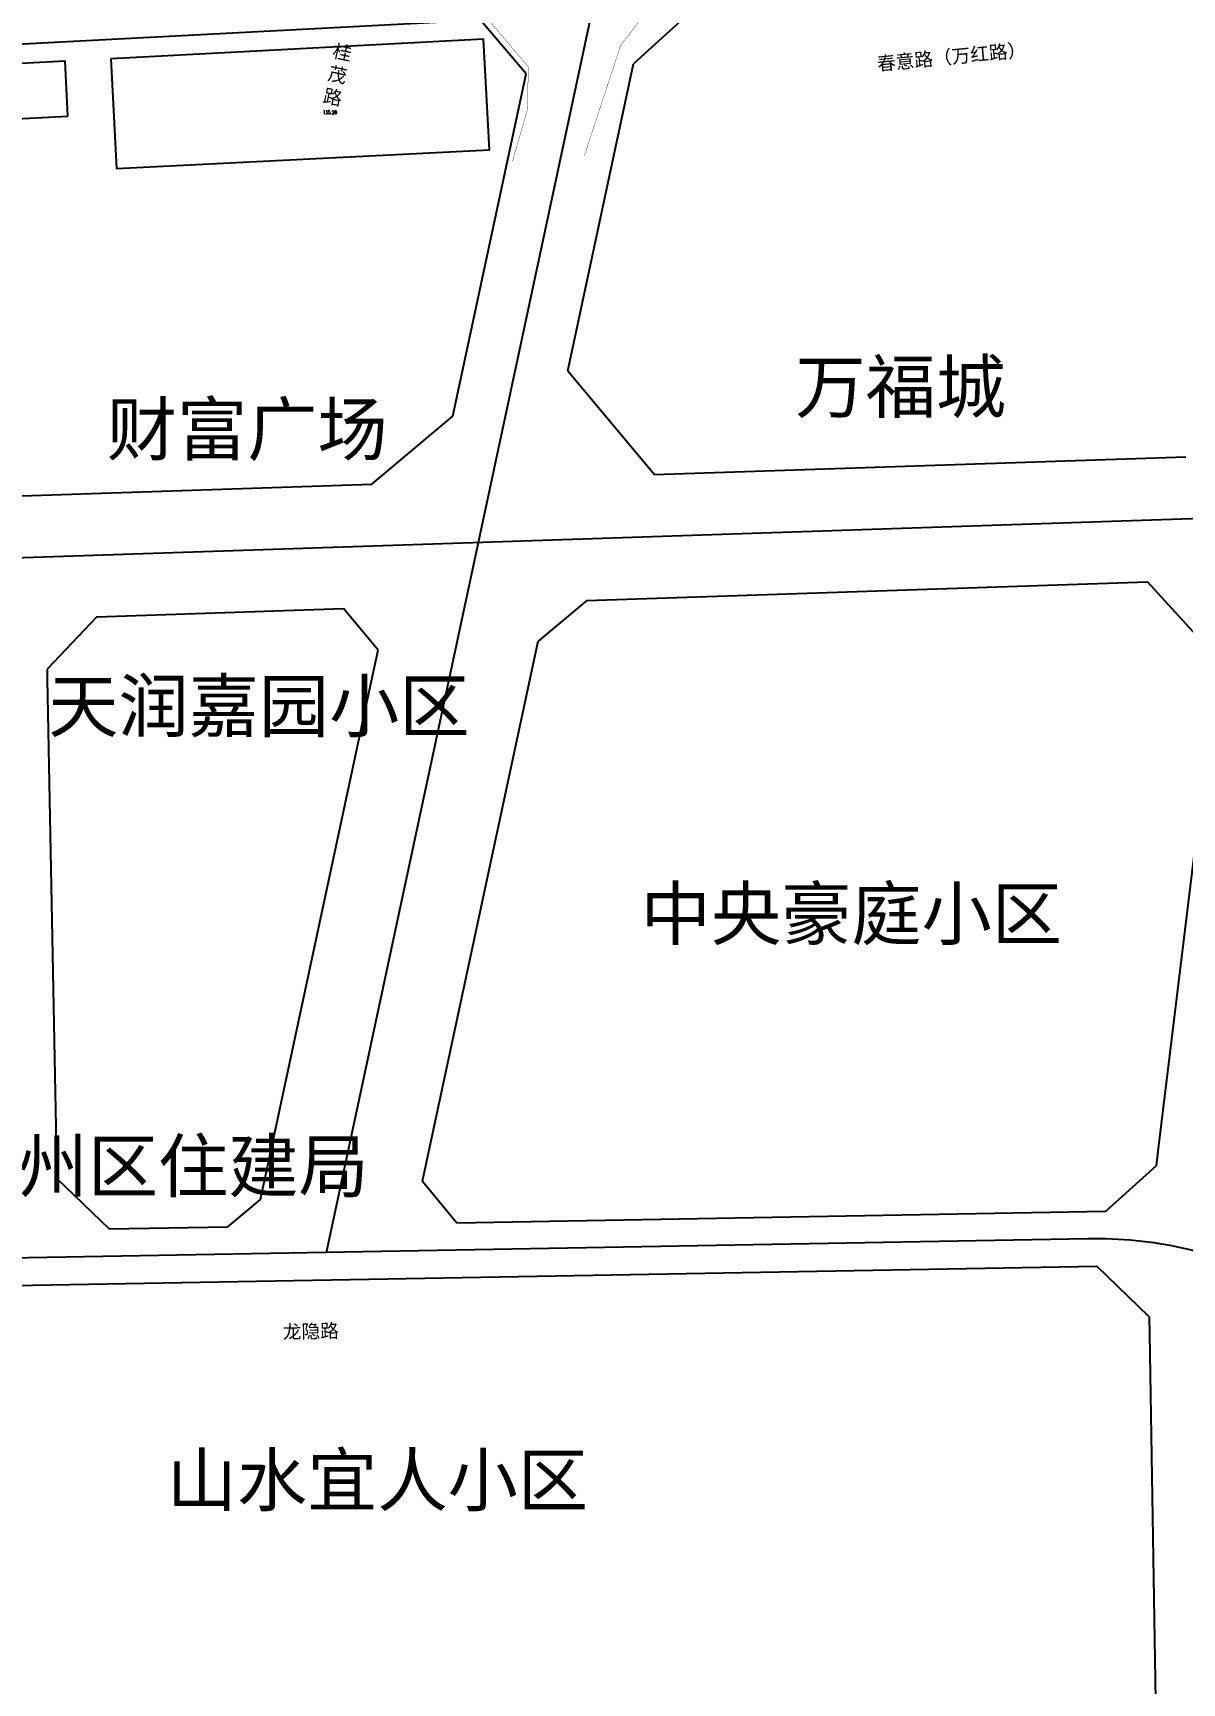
# Model space of a CAD drawing. Extents: x 529262 to 576451, y 2694391 to 2717535.
# Drawn here: x 564035.2 to 564370, y 2709893.4 to 2710374.1 of the extents above; entities that cross this region are included whole.
import ezdxf
from ezdxf.enums import TextEntityAlignment as Align
from ezdxf.xclip import XClip

# ---------------------------------------------------------------- set-up
doc = ezdxf.new("R2010")
doc.units = 0
doc.header["$XCLIPFRAME"] = 0
for name, color, linetype in [('DLSS', 4, 'Continuous'), ('GCD', 8, 'Continuous'), ('JMD', 8, 'Continuous'), ('PP-COM', 7, 'Continuous'), ('RD-中线', 40, 'Continuous'), ('RD-红线', 7, 'Continuous'), ('RD-路名', 7, 'Continuous'), ('地块名称', 1, 'Continuous')]:
    doc.layers.add(name, color=color, linetype=linetype)
doc.styles.add('HZ', font='rs.shx', dxfattribs={"width": 0.8, "bigfont": 'hztxt.shx'})
doc.styles.get("Standard").update_dxf_attribs({"font": '', "height": 2.5, "bigfont": 'smfs.shx'})
doc.styles.add('黑体', font='simhei.ttf')
doc.styles.get('Standard').set_extended_font_data('FangSong_GB2312')

# ---------------------------------------------------------------- blocks, each defined once
blk = doc.blocks.new('A$C19FD0107')
at = {"layer": 'RD-中线', "color": 8, "linetype": 'Continuous', "flags": 128}
for points in [[(-6832.92, 15835.55), (-6741.2, 16264.11, -0.004965), (-6740.55, 16267.02), (-6733.24, 16298.13, 0.005421), (-6732.53, 16301.31), (-6689.22, 16505.47)], [(-8094.49, 15920.48), (-7546.41, 15819.96, 0.052358), (-7483.94, 15815.15), (-7169.78, 15823.9, 0.002675), (-7009.35, 15829.23), (-6599.11, 15842.91, -0.002003), (-6594.3, 15843.05, -0.002003)]]:
    blk.add_lwpolyline(points, format="xyb", dxfattribs=at)
blk.add_lwpolyline([(-6877.29, 15628.22), (-6832.92, 15835.55)], dxfattribs=at)
at = {"layer": 'RD-中线', "color": 8, "linetype": 'Continuous'}
blk.add_lwpolyline([(-6145.95, 15629.53), (-6583.68, 15623.04, -0.057862), (-6611.22, 15625.82), (-6627.55, 15629.41, 0.058625), (-6655.45, 15632.19), (-7132.06, 15623.67)], format="xyb", dxfattribs=at)
at = {"layer": 'RD-红线', "color": 8}
for points in [[(-6767.96, 15992.56), (-6787.84, 15974.52, 0.32203)], [(-6819.14, 15971.62), (-6832.53, 15987.32, 0.49358)], [(-6806.99, 15885.05), (-6781.71, 15854.83, 0.487683)], [(-6864.11, 15852.08), (-6840.49, 15871.83, 0.344372)]]:
    blk.add_lwpolyline(points, format="xyb", dxfattribs=at)
at = {"layer": 'RD-红线', "color": 8, "linetype": 'Continuous', "flags": 128}
for points in [[(-7104.57, 15973.06), (-6832.53, 15987.32)], [(-6806.99, 15885.05), (-6787.84, 15974.52)], [(-6840.49, 15871.83), (-6819.14, 15971.62)], [(-6781.71, 15854.83), (-6626.95, 15859.99)], [(-6801.49, 15818.15), (-6638.07, 15823.6)], [(-6944.25, 15813.39), (-6872.35, 15815.79)], [(-6849.33, 15648.99), (-6815.66, 15806.3)], [(-6896.5, 15643.62), (-6863.57, 15797.44), (-6862.24, 15803.7)], [(-6617.55, 15801.19), (-6618.26, 15795.39), (-6635.05, 15657.78), (-6635.57, 15653.46)], [(-6958.74, 15798.11), (-6958.69, 15795.15), (-6955.87, 15649.8)], [(-6839.37, 15636.9), (-6650.19, 15640.28)], [(-6940.61, 15635.09), (-6906.1, 15635.71)], [(-7109.93, 15616.07), (-6652.87, 15624.23)], [(-6637.61, 15609.48), (-6637.52, 15604.48), (-6635.47, 15480), (-6635.38, 15473.99)]]:
    blk.add_lwpolyline(points, dxfattribs=at)
blk.add_lwpolyline([(-7097.52, 15844.1, 0.001461), (-7010, 15847.21), (-6864.11, 15852.08)], format="xyb", dxfattribs=at)
at = {"layer": 'RD-红线', "color": 8, "linetype": 'Continuous'}
for points in [[(-6617.55, 15801.19), (-6638.07, 15823.6, 0.460299)], [(-6862.24, 15803.7), (-6872.35, 15815.79, 0.487683)], [(-6801.49, 15818.15), (-6815.66, 15806.3, 0.344372)], [(-6944.25, 15813.39), (-6958.74, 15798.11, 0.410122)], [(-6650.19, 15640.28), (-6635.57, 15653.46, 0.373987)], [(-6955.87, 15649.8), (-6940.61, 15635.09, 0.413778)], [(-6849.33, 15648.99), (-6839.37, 15636.9, 0.482902)], [(-6906.1, 15635.71), (-6896.5, 15643.62, 0.348707)], [(-6637.61, 15609.48), (-6652.87, 15624.23, 0.414626)]]:
    blk.add_lwpolyline(points, format="xyb", dxfattribs=at)
blk = doc.blocks.new('GC200')
at = {"linetype": 'Continuous', "const_width": 0.2, "flags": 128}
blk.add_lwpolyline([(-0.1, 0, 1), (0.1, 0, 1)], format="xyb", close=True, dxfattribs=at)

msp = doc.modelspace()

# ---------------------------------------------------------------- linework, layer by layer
at = {"layer": 'DLSS', "linetype": 'Continuous', "const_width": 0.1, "flags": 128}
for points in [[(564195.827, 2710338.326), (564206.373, 2710370.475), (564215.6, 2710382.333), (564277.818, 2710388.394)], [(563874.649, 2710258.043), (563876.696, 2710347.948), (563891.961, 2710363.73), (564167.614, 2710378.174), (564179.454, 2710364.291), (564179.292, 2710352), (564174.868, 2710336.744)]]:
    msp.add_lwpolyline(points, dxfattribs=at)
at = {"layer": 'JMD', "linetype": 'Continuous', "flags": 128}
for points in [[(564057.817, 2710366.572), (564059.491, 2710334.616), (564168.178, 2710340.014), (564166.449, 2710372.264)], [(564045.329, 2710349.896), (564044.491, 2710365.874), (563903.585, 2710358.49), (563888.32, 2710342.708), (563886.274, 2710252.803), (563899.986, 2710242.044), (563982.044, 2710241.928), (563982.066, 2710257.928), (563902.403, 2710258.317), (563904.174, 2710336.084), (563910.709, 2710342.841)]]:
    msp.add_lwpolyline(points, close=True, dxfattribs=at)

# ---------------------------------------------------------------- block references
at = {"layer": 'GCD', "linetype": 'Continuous'}
ref = msp.add_blockref('GC200', (564118.938, 2710350.97, 135.28), dxfattribs=dict(at, xscale=0.5, yscale=0.5, zscale=0.5))
ref.add_attrib('height', '135.28', dxfattribs={"linetype": 'Continuous', "height": 1, "style": 'HZ', "width": 0.8}).set_placement((564119.538, 2710350.97, 135.28), align=Align.MIDDLE_LEFT)
at = {"layer": 'PP-COM'}
ref = msp.add_blockref('A$C19FD0107', (570997.993, 2694390.603), dxfattribs=at)
XClip(ref).set_block_clipping_path([(-9366.4383134884, 14428.6043910822), (-3328.4480743363, 17452.7484863754)])

# ---------------------------------------------------------------- texts
at = {"layer": 'RD-路名', "color": 7, "style": '黑体'}
for s, rotation, p in [('春意路（万红路）', 5.55447, (564302.816, 2710367.255)), (' 龙隐路', 1.30936, (564114.737, 2709995.921))]:
    msp.add_text(s, height=4, rotation=rotation, dxfattribs=at).set_placement(p, align=Align.MIDDLE)
at = {"layer": 'RD-路名', "color": 7, "linetype": 'Continuous', "insert": (564123.062, 2710370.981), "char_height": 4, "width": 50.99419, "attachment_point": 1, "rotation": 347.91475, "style": '黑体'}
msp.add_mtext('桂\\P茂\\P路', dxfattribs=at)
at = {"layer": '地块名称', "color": 1}
for s, p in [('万福城', (564257.305, 2710263.568)), ('财富广场', (564056.678, 2710251.176)), ('天润嘉园小区', (564039.6, 2710170.566)), ('中央豪庭小区', (564212.224, 2710110.006)), ('宜州区住建局', (564010.222, 2710036.519)), ('山水宜人小区', (564074.133, 2709945.051))]:
    msp.add_text(s, height=15, dxfattribs=at).set_placement(p)

doc.saveas('drawing.dxf')
